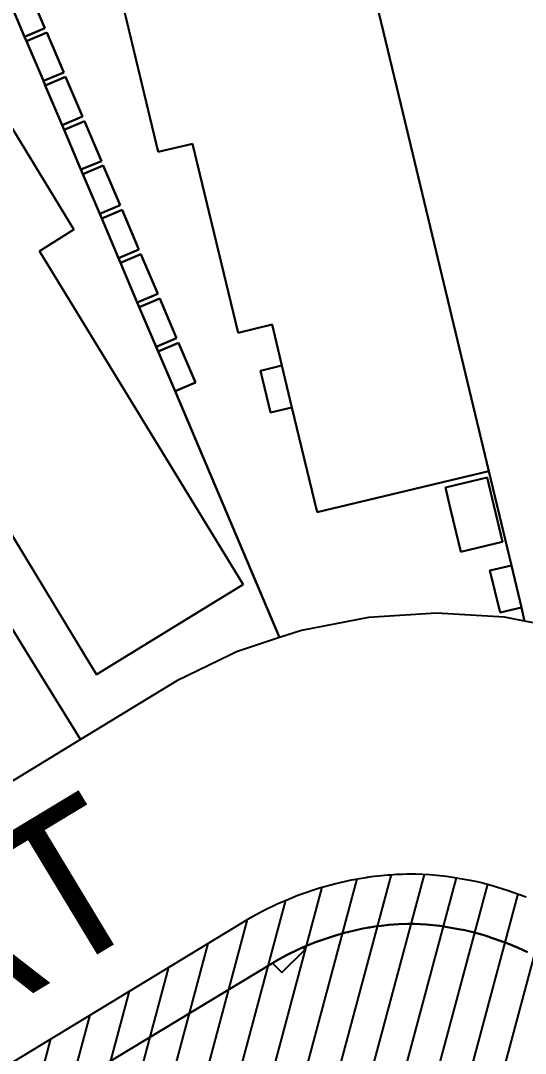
# Model space of a CAD drawing. Header units: millimetres. Extents: x 1888 to 2040, y 1705 to 1894.
# Drawn here: x 1943.4463 to 1943.4967, y 1822.9347 to 1823.0377 of the extents above; entities that cross this region are included whole.
import ezdxf

# ---------------------------------------------------------------- set-up
doc = ezdxf.new("R2010")
doc.units = ezdxf.units.MM
doc.styles.get("Standard").update_dxf_attribs({"font": 'arial.ttf'})

# ---------------------------------------------------------------- blocks, each defined once
blk = doc.blocks.new('PI Son Oms')
for p, q in [((-181.29233, -11.74197), (-181.30254, -11.69935)), ((-181.30254, -11.69935), (-181.29233, -11.74197)), ((-181.29233, -11.74197), (-181.30254, -11.69935)), ((-181.30254, -11.69935), (-181.29233, -11.74197)), ((-181.34289, -11.72559), (-181.32473, -11.75544)), ((-181.32473, -11.75544), (-181.34289, -11.72559)), ((-181.31629, -11.74771), (-181.32082, -11.72879)), ((-181.32082, -11.72879), (-181.31629, -11.74771)), ((-181.3276, -11.73535), (-181.32928, -11.73139)), ((-181.32928, -11.73139), (-181.3276, -11.73535)), ((-181.33131, -11.73225), (-181.32963, -11.73621)), ((-181.32963, -11.73621), (-181.33131, -11.73225)), ((-181.33131, -11.73225), (-181.32963, -11.73621)), ((-181.32963, -11.73621), (-181.33131, -11.73225)), ((-181.36811, -11.73485), (-181.32927, -11.79789)), ((-181.32927, -11.79789), (-181.36811, -11.73485)), ((-181.36811, -11.73485), (-181.32927, -11.79789)), ((-181.32927, -11.79789), (-181.36811, -11.73485)), ((-181.32963, -11.73621), (-181.3276, -11.73535)), ((-181.3276, -11.73535), (-181.32963, -11.73621)), ((-181.3274, -11.73581), (-181.32943, -11.73667)), ((-181.32943, -11.73667), (-181.3274, -11.73581)), ((-181.32572, -11.73977), (-181.3274, -11.73581)), ((-181.3274, -11.73581), (-181.32572, -11.73977)), ((-181.32366, -11.79789), (-181.361, -11.73634)), ((-181.361, -11.73634), (-181.32366, -11.79789)), ((-181.32963, -11.73621), (-181.32943, -11.73667)), ((-181.32943, -11.73667), (-181.32963, -11.73621)), ((-181.32963, -11.73621), (-181.32943, -11.73667)), ((-181.32943, -11.73667), (-181.32963, -11.73621)), ((-181.32943, -11.73667), (-181.32775, -11.74063)), ((-181.32775, -11.74063), (-181.32943, -11.73667)), ((-181.32943, -11.73667), (-181.32775, -11.74063)), ((-181.32775, -11.74063), (-181.32943, -11.73667)), ((-181.32775, -11.74063), (-181.32572, -11.73977)), ((-181.32572, -11.73977), (-181.32775, -11.74063)), ((-181.32775, -11.74063), (-181.32756, -11.74109)), ((-181.32756, -11.74109), (-181.32775, -11.74063)), ((-181.32775, -11.74063), (-181.32756, -11.74109)), ((-181.32756, -11.74109), (-181.32775, -11.74063)), ((-181.32553, -11.74023), (-181.32756, -11.74109)), ((-181.32756, -11.74109), (-181.32553, -11.74023)), ((-181.32756, -11.74109), (-181.32588, -11.74505)), ((-181.32588, -11.74505), (-181.32756, -11.74109)), ((-181.32756, -11.74109), (-181.32588, -11.74505)), ((-181.32588, -11.74505), (-181.32756, -11.74109)), ((-181.32385, -11.74419), (-181.32553, -11.74023)), ((-181.32553, -11.74023), (-181.32385, -11.74419)), ((-181.29229, -11.74212), (-181.29233, -11.74197)), ((-181.29233, -11.74197), (-181.29229, -11.74212)), ((-181.29229, -11.74212), (-181.29233, -11.74197)), ((-181.29233, -11.74197), (-181.29229, -11.74212)), ((-181.28332, -11.77956), (-181.29229, -11.74212)), ((-181.29229, -11.74212), (-181.28332, -11.77956)), ((-181.28332, -11.77956), (-181.29229, -11.74212)), ((-181.29229, -11.74212), (-181.28332, -11.77956)), ((-181.32588, -11.74505), (-181.32385, -11.74419)), ((-181.32385, -11.74419), (-181.32588, -11.74505)), ((-181.32588, -11.74505), (-181.32568, -11.74551)), ((-181.32568, -11.74551), (-181.32588, -11.74505)), ((-181.32588, -11.74505), (-181.32568, -11.74551)), ((-181.32568, -11.74551), (-181.32588, -11.74505)), ((-181.32365, -11.74465), (-181.32568, -11.74551)), ((-181.32568, -11.74551), (-181.32365, -11.74465)), ((-181.32197, -11.74862), (-181.32365, -11.74465)), ((-181.32365, -11.74465), (-181.32197, -11.74862)), ((-181.32568, -11.74551), (-181.324, -11.74948)), ((-181.324, -11.74948), (-181.32568, -11.74551)), ((-181.32568, -11.74551), (-181.324, -11.74948)), ((-181.324, -11.74948), (-181.32568, -11.74551)), ((-181.31286, -11.74689), (-181.31629, -11.74771)), ((-181.31629, -11.74771), (-181.31286, -11.74689)), ((-181.30833, -11.76577), (-181.31286, -11.74689)), ((-181.31286, -11.74689), (-181.30833, -11.76577)), ((-181.324, -11.74948), (-181.32197, -11.74862)), ((-181.32197, -11.74862), (-181.324, -11.74948)), ((-181.32178, -11.74908), (-181.32381, -11.74994)), ((-181.32381, -11.74994), (-181.32178, -11.74908)), ((-181.3201, -11.75304), (-181.32178, -11.74908)), ((-181.32178, -11.74908), (-181.3201, -11.75304)), ((-181.324, -11.74948), (-181.32381, -11.74994)), ((-181.32381, -11.74994), (-181.324, -11.74948)), ((-181.324, -11.74948), (-181.32381, -11.74994)), ((-181.32381, -11.74994), (-181.324, -11.74948)), ((-181.32381, -11.74994), (-181.32213, -11.7539)), ((-181.32213, -11.7539), (-181.32381, -11.74994)), ((-181.32381, -11.74994), (-181.32213, -11.7539)), ((-181.32213, -11.7539), (-181.32381, -11.74994)), ((-181.32213, -11.7539), (-181.3201, -11.75304)), ((-181.3201, -11.75304), (-181.32213, -11.7539)), ((-181.3199, -11.7535), (-181.32193, -11.75436)), ((-181.32193, -11.75436), (-181.3199, -11.7535)), ((-181.31822, -11.75746), (-181.3199, -11.7535)), ((-181.3199, -11.7535), (-181.31822, -11.75746)), ((-181.32213, -11.7539), (-181.32193, -11.75436)), ((-181.32193, -11.75436), (-181.32213, -11.7539)), ((-181.32213, -11.7539), (-181.32193, -11.75436)), ((-181.32193, -11.75436), (-181.32213, -11.7539)), ((-181.32193, -11.75436), (-181.32025, -11.75832)), ((-181.32025, -11.75832), (-181.32193, -11.75436)), ((-181.32193, -11.75436), (-181.32025, -11.75832)), ((-181.32025, -11.75832), (-181.32193, -11.75436)), ((-181.32473, -11.75544), (-181.32813, -11.75762)), ((-181.32813, -11.75762), (-181.32473, -11.75544)), ((-181.32813, -11.75762), (-181.30783, -11.79089)), ((-181.30783, -11.79089), (-181.32813, -11.75762)), ((-181.32025, -11.75832), (-181.31822, -11.75746)), ((-181.31822, -11.75746), (-181.32025, -11.75832)), ((-181.32025, -11.75832), (-181.32006, -11.75878)), ((-181.32006, -11.75878), (-181.32025, -11.75832)), ((-181.32025, -11.75832), (-181.32006, -11.75878)), ((-181.32006, -11.75878), (-181.32025, -11.75832)), ((-181.31803, -11.75792), (-181.32006, -11.75878)), ((-181.32006, -11.75878), (-181.31803, -11.75792)), ((-181.31635, -11.76188), (-181.31803, -11.75792)), ((-181.31803, -11.75792), (-181.31635, -11.76188)), ((-181.32006, -11.75878), (-181.31838, -11.76274)), ((-181.31838, -11.76274), (-181.32006, -11.75878)), ((-181.32006, -11.75878), (-181.31838, -11.76274)), ((-181.31838, -11.76274), (-181.32006, -11.75878)), ((-181.31838, -11.76274), (-181.31635, -11.76188)), ((-181.31635, -11.76188), (-181.31838, -11.76274)), ((-181.31838, -11.76274), (-181.31818, -11.76321)), ((-181.31818, -11.76321), (-181.31838, -11.76274)), ((-181.31838, -11.76274), (-181.31818, -11.76321)), ((-181.31818, -11.76321), (-181.31838, -11.76274)), ((-181.31615, -11.76235), (-181.31818, -11.76321)), ((-181.31818, -11.76321), (-181.31615, -11.76235)), ((-181.31447, -11.7663), (-181.31615, -11.76235)), ((-181.31615, -11.76235), (-181.31447, -11.7663)), ((-181.31818, -11.76321), (-181.3165, -11.76716)), ((-181.3165, -11.76716), (-181.31818, -11.76321)), ((-181.31818, -11.76321), (-181.3165, -11.76716)), ((-181.3165, -11.76716), (-181.31818, -11.76321)), ((-181.30493, -11.76494), (-181.30833, -11.76577)), ((-181.30833, -11.76577), (-181.30493, -11.76494)), ((-181.30395, -11.76903), (-181.30493, -11.76494)), ((-181.30493, -11.76494), (-181.30395, -11.76903)), ((-181.3165, -11.76716), (-181.31447, -11.7663)), ((-181.31447, -11.7663), (-181.3165, -11.76716)), ((-181.31427, -11.76676), (-181.3163, -11.76763)), ((-181.3163, -11.76763), (-181.31427, -11.76676)), ((-181.31259, -11.77072), (-181.31427, -11.76676)), ((-181.31427, -11.76676), (-181.31259, -11.77072)), ((-181.3165, -11.76716), (-181.3163, -11.76763)), ((-181.3163, -11.76763), (-181.3165, -11.76716)), ((-181.3165, -11.76716), (-181.3163, -11.76763)), ((-181.3163, -11.76763), (-181.3165, -11.76716)), ((-181.3163, -11.76763), (-181.31462, -11.77158)), ((-181.31462, -11.77158), (-181.3163, -11.76763)), ((-181.3163, -11.76763), (-181.31462, -11.77158)), ((-181.31462, -11.77158), (-181.3163, -11.76763)), ((-181.30395, -11.76903), (-181.30609, -11.76955)), ((-181.30609, -11.76955), (-181.30395, -11.76903)), ((-181.30609, -11.76955), (-181.30508, -11.77373)), ((-181.30508, -11.77373), (-181.30609, -11.76955)), ((-181.30295, -11.77321), (-181.30395, -11.76903)), ((-181.30395, -11.76903), (-181.30295, -11.77321)), ((-181.31462, -11.77158), (-181.31259, -11.77072)), ((-181.31259, -11.77072), (-181.31462, -11.77158)), ((-181.31462, -11.77158), (-181.30419, -11.79618)), ((-181.30419, -11.79618), (-181.31462, -11.77158)), ((-181.31462, -11.77158), (-181.30419, -11.79618)), ((-181.30419, -11.79618), (-181.31462, -11.77158)), ((-181.30508, -11.77373), (-181.30295, -11.77321)), ((-181.30295, -11.77321), (-181.30508, -11.77373)), ((-181.30044, -11.78367), (-181.30295, -11.77321)), ((-181.30295, -11.77321), (-181.30044, -11.78367)), ((-181.28332, -11.77956), (-181.30044, -11.78367)), ((-181.30044, -11.78367), (-181.28332, -11.77956)), ((-181.28347, -11.78021), (-181.28765, -11.78121)), ((-181.28765, -11.78121), (-181.28347, -11.78021)), ((-181.28194, -11.78663), (-181.28347, -11.78021)), ((-181.28347, -11.78021), (-181.28194, -11.78663)), ((-181.28106, -11.78899), (-181.28332, -11.77956)), ((-181.28332, -11.77956), (-181.28106, -11.78899)), ((-181.28106, -11.78899), (-181.28332, -11.77956)), ((-181.28332, -11.77956), (-181.28106, -11.78899)), ((-181.28765, -11.78121), (-181.28714, -11.78335)), ((-181.28714, -11.78335), (-181.28765, -11.78121)), ((-181.28714, -11.78335), (-181.28612, -11.78763)), ((-181.28612, -11.78763), (-181.28714, -11.78335)), ((-181.28612, -11.78763), (-181.28194, -11.78663)), ((-181.28194, -11.78663), (-181.28612, -11.78763)), ((-181.28106, -11.78899), (-181.2832, -11.7895)), ((-181.2832, -11.7895), (-181.28106, -11.78899)), ((-181.2832, -11.7895), (-181.2822, -11.79368)), ((-181.2822, -11.79368), (-181.2832, -11.7895)), ((-181.28006, -11.79317), (-181.28106, -11.78899)), ((-181.28106, -11.78899), (-181.28006, -11.79317)), ((-181.28006, -11.79317), (-181.28106, -11.78899)), ((-181.28106, -11.78899), (-181.28006, -11.79317)), ((-181.30783, -11.79089), (-181.31925, -11.79789)), ((-181.31925, -11.79789), (-181.30783, -11.79089)), ((-181.2822, -11.79368), (-181.28006, -11.79317)), ((-181.28006, -11.79317), (-181.2822, -11.79368)), ((-181.27974, -11.79453), (-181.28006, -11.79317)), ((-181.28006, -11.79317), (-181.27974, -11.79453)), ((-181.27974, -11.79453), (-181.28006, -11.79317)), ((-181.28006, -11.79317), (-181.27974, -11.79453)), ((-181.29533, -11.79418), (-181.30201, -11.79547)), ((-181.29533, -11.79418), (-181.30201, -11.79547)), ((-181.28854, -11.79374), (-181.29533, -11.79418)), ((-181.28854, -11.79374), (-181.29533, -11.79418)), ((-181.28174, -11.79415), (-181.28854, -11.79374)), ((-181.28174, -11.79415), (-181.28854, -11.79374)), ((-181.27974, -11.79453), (-181.28174, -11.79415)), ((-181.27974, -11.79453), (-181.28174, -11.79415)), ((-181.27505, -11.79541), (-181.27974, -11.79453)), ((-181.27505, -11.79541), (-181.27974, -11.79453)), ((-181.30201, -11.79547), (-181.30419, -11.79618)), ((-181.30201, -11.79547), (-181.30419, -11.79618)), ((-181.30419, -11.79618), (-181.30849, -11.79759)), ((-181.30419, -11.79618), (-181.30849, -11.79759)), ((-181.30849, -11.79759), (-181.3091, -11.79789)), ((-181.30849, -11.79759), (-181.3091, -11.79789)), ((-181.32927, -11.79789), (-181.32406, -11.80635)), ((-181.32406, -11.80635), (-181.32927, -11.79789)), ((-181.32927, -11.79789), (-181.32406, -11.80635)), ((-181.32406, -11.80635), (-181.32927, -11.79789)), ((-181.32246, -11.79986), (-181.32366, -11.79789)), ((-181.32366, -11.79789), (-181.32246, -11.79986)), ((-181.31925, -11.79789), (-181.32246, -11.79986)), ((-181.32246, -11.79986), (-181.31925, -11.79789)), ((-181.3091, -11.79789), (-181.31445, -11.8005)), ((-181.3091, -11.79789), (-181.31445, -11.8005)), ((-181.31445, -11.8005), (-181.32406, -11.80635)), ((-181.31445, -11.8005), (-181.32406, -11.80635)), ((-181.32406, -11.80635), (-181.34899, -11.82151)), ((-181.32406, -11.80635), (-181.34899, -11.82151)), ((-181.29858, -11.82072), (-181.29703, -11.82037)), ((-181.29858, -11.82072), (-181.29703, -11.82037)), ((-181.29703, -11.82037), (-181.29677, -11.82032)), ((-181.29703, -11.82037), (-181.29677, -11.82032)), ((-181.29677, -11.82032), (-181.29641, -11.82026)), ((-181.29677, -11.82032), (-181.29641, -11.82026)), ((-181.29641, -11.82026), (-181.29623, -11.82022)), ((-181.29641, -11.82026), (-181.29623, -11.82022)), ((-181.29623, -11.82022), (-181.29556, -11.82011)), ((-181.29623, -11.82022), (-181.29556, -11.82011)), ((-181.29556, -11.82011), (-181.29544, -11.8201)), ((-181.29556, -11.82011), (-181.29544, -11.8201)), ((-181.29544, -11.8201), (-181.2952, -11.82006)), ((-181.29544, -11.8201), (-181.2952, -11.82006)), ((-181.2952, -11.82006), (-181.29502, -11.82004)), ((-181.2952, -11.82006), (-181.29502, -11.82004)), ((-181.29502, -11.82004), (-181.29475, -11.82)), ((-181.29502, -11.82004), (-181.29475, -11.82)), ((-181.29475, -11.82), (-181.29435, -11.81995)), ((-181.29475, -11.82), (-181.29435, -11.81995)), ((-181.29435, -11.81995), (-181.29338, -11.81986)), ((-181.29435, -11.81995), (-181.29338, -11.81986)), ((-181.29338, -11.81986), (-181.2932, -11.81985)), ((-181.29338, -11.81986), (-181.2932, -11.81985)), ((-181.2932, -11.81985), (-181.29252, -11.8198)), ((-181.2932, -11.81985), (-181.29252, -11.8198)), ((-181.29252, -11.8198), (-181.29211, -11.81979)), ((-181.29252, -11.8198), (-181.29211, -11.81979)), ((-181.29211, -11.81979), (-181.29191, -11.81978)), ((-181.29211, -11.81979), (-181.29191, -11.81978)), ((-181.29191, -11.81978), (-181.2915, -11.81977)), ((-181.29191, -11.81978), (-181.2915, -11.81977)), ((-181.2915, -11.81977), (-181.29063, -11.81977)), ((-181.2915, -11.81977), (-181.29063, -11.81977)), ((-181.29063, -11.81977), (-181.2892, -11.81984)), ((-181.29063, -11.81977), (-181.2892, -11.81984)), ((-181.2892, -11.81984), (-181.28753, -11.82)), ((-181.2892, -11.81984), (-181.28753, -11.82)), ((-181.28753, -11.82), (-181.28517, -11.82039)), ((-181.28753, -11.82), (-181.28517, -11.82039)), ((-181.28517, -11.82039), (-181.28486, -11.82046)), ((-181.28517, -11.82039), (-181.28486, -11.82046)), ((-181.28486, -11.82046), (-181.28465, -11.8205)), ((-181.28486, -11.82046), (-181.28465, -11.8205)), ((-181.28465, -11.8205), (-181.28392, -11.82067)), ((-181.28465, -11.8205), (-181.28392, -11.82067)), ((-181.30237, -11.8219), (-181.3002, -11.82117)), ((-181.30237, -11.8219), (-181.3002, -11.82117)), ((-181.3002, -11.82117), (-181.29858, -11.82072)), ((-181.3002, -11.82117), (-181.29858, -11.82072)), ((-181.28392, -11.82067), (-181.28372, -11.82073)), ((-181.28392, -11.82067), (-181.28372, -11.82073)), ((-181.28372, -11.82073), (-181.2833, -11.82083)), ((-181.28372, -11.82073), (-181.2833, -11.82083)), ((-181.2833, -11.82083), (-181.28201, -11.82121)), ((-181.2833, -11.82083), (-181.28201, -11.82121)), ((-181.28201, -11.82121), (-181.28147, -11.82139)), ((-181.28201, -11.82121), (-181.28147, -11.82139)), ((-181.28147, -11.82139), (-181.2796, -11.82206)), ((-181.28147, -11.82139), (-181.2796, -11.82206)), ((-181.30443, -11.82277), (-181.30338, -11.82231)), ((-181.30443, -11.82277), (-181.30338, -11.82231)), ((-181.30338, -11.82231), (-181.30237, -11.8219)), ((-181.30338, -11.82231), (-181.30237, -11.8219)), ((-181.30695, -11.82406), (-181.3058, -11.82343)), ((-181.30695, -11.82406), (-181.3058, -11.82343)), ((-181.3058, -11.82343), (-181.30443, -11.82277)), ((-181.3058, -11.82343), (-181.30443, -11.82277)), ((-181.34575, -11.84759), (-181.30695, -11.82406)), ((-181.34575, -11.84759), (-181.30695, -11.82406)), ((-181.29762, -11.82563), (-181.29872, -11.82594)), ((-181.29872, -11.82594), (-181.29762, -11.82563)), ((-181.29738, -11.82557), (-181.29762, -11.82563)), ((-181.29762, -11.82563), (-181.29738, -11.82557)), ((-181.29729, -11.82555), (-181.29738, -11.82557)), ((-181.29738, -11.82557), (-181.29729, -11.82555)), ((-181.29672, -11.82541), (-181.29729, -11.82555)), ((-181.29729, -11.82555), (-181.29672, -11.82541)), ((-181.29589, -11.82523), (-181.29672, -11.82541)), ((-181.29672, -11.82541), (-181.29589, -11.82523)), ((-181.29546, -11.82516), (-181.29589, -11.82523)), ((-181.29589, -11.82523), (-181.29546, -11.82516)), ((-181.29531, -11.82513), (-181.29546, -11.82516)), ((-181.29546, -11.82516), (-181.29531, -11.82513)), ((-181.29517, -11.82511), (-181.29531, -11.82513)), ((-181.29531, -11.82513), (-181.29517, -11.82511)), ((-181.29493, -11.82506), (-181.29517, -11.82511)), ((-181.29517, -11.82511), (-181.29493, -11.82506)), ((-181.29482, -11.82506), (-181.29493, -11.82506)), ((-181.29493, -11.82506), (-181.29482, -11.82506)), ((-181.29451, -11.825), (-181.29482, -11.82506)), ((-181.29482, -11.82506), (-181.29451, -11.825)), ((-181.29438, -11.82499), (-181.29451, -11.825)), ((-181.29451, -11.825), (-181.29438, -11.82499)), ((-181.29407, -11.82494), (-181.29438, -11.82499)), ((-181.29438, -11.82499), (-181.29407, -11.82494)), ((-181.29329, -11.82486), (-181.29407, -11.82494)), ((-181.29407, -11.82494), (-181.29329, -11.82486)), ((-181.29228, -11.82479), (-181.29329, -11.82486)), ((-181.29329, -11.82486), (-181.29228, -11.82479)), ((-181.29144, -11.82476), (-181.29228, -11.82479)), ((-181.29228, -11.82479), (-181.29144, -11.82476)), ((-181.29073, -11.82476), (-181.29144, -11.82476)), ((-181.29144, -11.82476), (-181.29073, -11.82476)), ((-181.29015, -11.82478), (-181.29073, -11.82476)), ((-181.29073, -11.82476), (-181.29015, -11.82478)), ((-181.28958, -11.82482), (-181.29015, -11.82478)), ((-181.29015, -11.82478), (-181.28958, -11.82482)), ((-181.28819, -11.82495), (-181.28958, -11.82482)), ((-181.28958, -11.82482), (-181.28819, -11.82495)), ((-181.28614, -11.8253), (-181.28819, -11.82495)), ((-181.28819, -11.82495), (-181.28614, -11.8253)), ((-181.28588, -11.82536), (-181.28614, -11.8253)), ((-181.28614, -11.8253), (-181.28588, -11.82536)), ((-181.2857, -11.82539), (-181.28588, -11.82536)), ((-181.28588, -11.82536), (-181.2857, -11.82539)), ((-181.28519, -11.82551), (-181.2857, -11.82539)), ((-181.2857, -11.82539), (-181.28519, -11.82551)), ((-181.28502, -11.82556), (-181.28519, -11.82551)), ((-181.28519, -11.82551), (-181.28502, -11.82556)), ((-181.28452, -11.82568), (-181.28502, -11.82556)), ((-181.28502, -11.82556), (-181.28452, -11.82568)), ((-181.28369, -11.82593), (-181.28452, -11.82568)), ((-181.28452, -11.82568), (-181.28369, -11.82593)), ((-181.30062, -11.82659), (-181.30144, -11.82692)), ((-181.30144, -11.82692), (-181.30062, -11.82659)), ((-181.29872, -11.82594), (-181.30062, -11.82659)), ((-181.30062, -11.82659), (-181.29872, -11.82594)), ((-181.28351, -11.82598), (-181.28369, -11.82593)), ((-181.28369, -11.82593), (-181.28351, -11.82598)), ((-181.28142, -11.82672), (-181.28351, -11.82598)), ((-181.28351, -11.82598), (-181.28142, -11.82672)), ((-181.30167, -11.82736), (-181.30396, -11.8296)), ((-181.30396, -11.8296), (-181.30167, -11.82736)), ((-181.30234, -11.82731), (-181.30351, -11.82788)), ((-181.30351, -11.82788), (-181.30234, -11.82731)), ((-181.3019, -11.82712), (-181.30234, -11.82731)), ((-181.30234, -11.82731), (-181.3019, -11.82712)), ((-181.30144, -11.82692), (-181.3019, -11.82712)), ((-181.3019, -11.82712), (-181.30144, -11.82692)), ((-181.3019, -11.82712), (-181.30167, -11.82736)), ((-181.30167, -11.82736), (-181.3019, -11.82712)), ((-181.28038, -11.82716), (-181.28142, -11.82672)), ((-181.28142, -11.82672), (-181.28038, -11.82716)), ((-181.27945, -11.82759), (-181.28038, -11.82716)), ((-181.28038, -11.82716), (-181.27945, -11.82759)), ((-181.30489, -11.82866), (-181.3245, -11.84051)), ((-181.3245, -11.84051), (-181.30489, -11.82866)), ((-181.30446, -11.8284), (-181.30489, -11.82866)), ((-181.30489, -11.82866), (-181.30446, -11.8284)), ((-181.30396, -11.8296), (-181.30489, -11.82866)), ((-181.30489, -11.82866), (-181.30396, -11.8296)), ((-181.30351, -11.82788), (-181.30446, -11.8284)), ((-181.30446, -11.8284), (-181.30351, -11.82788))]:
    blk.add_line(p, q)

msp = doc.modelspace()

# ---------------------------------------------------------------- hatches: boundary and pattern name
h = msp.add_hatch()
h.set_pattern_fill('ANSI31', color=1, scale=0.001, angle=30, style=0)
h.set_pattern_definition([(75, (2124.7763418, 1834.7723603), (-0.0030668145, 0.00082175047), [])])
h.paths.add_polyline_path([(1943.53345, 1822.88742), (1943.54813, 1822.90181), (1943.50672, 1822.94388), (1943.50582, 1822.9447), (1943.50485, 1822.94554), (1943.5041, 1822.94614), (1943.50346, 1822.94662), (1943.50294, 1822.94699), (1943.50228, 1822.94744), (1943.50128, 1822.94807), (1943.50048, 1822.94853), (1943.49911, 1822.94925), (1943.49799, 1822.94977), (1943.49674, 1822.9503), (1943.49487, 1822.95097), (1943.49433, 1822.95115), (1943.49304, 1822.95153), (1943.49262, 1822.95163), (1943.49242, 1822.95169), (1943.49169, 1822.95186), (1943.49148, 1822.9519), (1943.49117, 1822.95197), (1943.48881, 1822.95236), (1943.48714, 1822.95252), (1943.48571, 1822.95259), (1943.48484, 1822.95259), (1943.48443, 1822.95258), (1943.48423, 1822.95257), (1943.48382, 1822.95256), (1943.48314, 1822.95251), (1943.48296, 1822.9525), (1943.48199, 1822.95241), (1943.48159, 1822.95236), (1943.48132, 1822.95232), (1943.48114, 1822.9523), (1943.4809, 1822.95226), (1943.48078, 1822.95225), (1943.48011, 1822.95214), (1943.47993, 1822.9521), (1943.47957, 1822.95204), (1943.47931, 1822.95199), (1943.47776, 1822.95164), (1943.47614, 1822.95119), (1943.47397, 1822.95046), (1943.47296, 1822.95005), (1943.47191, 1822.94959), (1943.47054, 1822.94893), (1943.46939, 1822.9483), (1943.43059, 1822.92477), (1943.42576, 1822.92193), (1943.45442, 1822.89291), (1943.4581, 1822.89652), (1943.44573, 1822.90907), (1943.44782, 1822.91113), (1943.44245, 1822.91657), (1943.44036, 1822.91451), (1943.43556, 1822.91937), (1943.43786, 1822.92165), (1943.43678, 1822.92275), (1943.43435, 1822.92128), (1943.43117, 1822.92449), (1943.43474, 1822.92665), (1943.43792, 1822.92344), (1943.44284, 1822.92641), (1943.44901, 1822.93014), (1943.45184, 1822.93185), (1943.47145, 1822.9437), (1943.47188, 1822.94396), (1943.47283, 1822.94448), (1943.474, 1822.94505), (1943.47444, 1822.94524), (1943.4749, 1822.94544), (1943.47572, 1822.94577), (1943.47762, 1822.94642), (1943.47872, 1822.94673), (1943.47896, 1822.94679), (1943.47905, 1822.94681), (1943.47962, 1822.94695), (1943.48045, 1822.94713), (1943.48088, 1822.9472), (1943.48103, 1822.94723), (1943.48117, 1822.94725), (1943.48141, 1822.9473), (1943.48152, 1822.9473), (1943.48183, 1822.94736), (1943.48196, 1822.94737), (1943.48227, 1822.94742), (1943.48305, 1822.9475), (1943.48406, 1822.94757), (1943.4849, 1822.9476), (1943.48561, 1822.9476), (1943.48619, 1822.94758), (1943.48676, 1822.94754), (1943.48815, 1822.94741), (1943.4902, 1822.94706), (1943.49046, 1822.947), (1943.49064, 1822.94697), (1943.49115, 1822.94685), (1943.49132, 1822.9468), (1943.49182, 1822.94668), (1943.49265, 1822.94643), (1943.49283, 1822.94638), (1943.49492, 1822.94564), (1943.49596, 1822.9452), (1943.49689, 1822.94477), (1943.49807, 1822.94415), (1943.4987, 1822.94379), (1943.49954, 1822.94326), (1943.50008, 1822.94289), (1943.50102, 1822.9422), (1943.50148, 1822.94183), (1943.50165, 1822.9417), (1943.5025, 1822.94096), (1943.50316, 1822.94036), (1943.50961, 1822.93378), (1943.51185, 1822.9315), (1943.52828, 1822.91483), (1943.53052, 1822.91256), (1943.53912, 1822.90383), (1943.54119, 1822.90173), (1943.53909, 1822.89967), (1943.53009, 1822.89084)])
h.paths.add_polyline_path([(1943.51604, 1822.8812), (1943.50617, 1822.89095), (1943.47958, 1822.91721), (1943.47052, 1822.90832), (1943.46897, 1822.90679), (1943.46041, 1822.89839), (1943.48872, 1822.86971), (1943.49228, 1822.8732), (1943.50079, 1822.8648), (1943.51678, 1822.88047)])
h.paths.add_polyline_path([(1943.50079, 1822.8648), (1943.49228, 1822.8732), (1943.48872, 1822.86971), (1943.46041, 1822.89839), (1943.46021, 1822.89859), (1943.4581, 1822.89652), (1943.45442, 1822.89291), (1943.49079, 1822.85607), (1943.49343, 1822.85339), (1943.5152, 1822.87473), (1943.51787, 1822.87214), (1943.53345, 1822.88742), (1943.53009, 1822.89084), (1943.52024, 1822.88119), (1943.51814, 1822.87913), (1943.51678, 1822.88047)])
h.paths.add_polyline_path([(1943.50617, 1822.89095), (1943.52113, 1822.90563), (1943.52003, 1822.90675), (1943.52649, 1822.91308), (1943.52876, 1822.91083), (1943.52584, 1822.90797), (1943.52644, 1822.90736), (1943.52003, 1822.90106), (1943.53009, 1822.89084), (1943.53909, 1822.89967), (1943.53912, 1822.90383), (1943.53052, 1822.91256), (1943.52995, 1822.912), (1943.52771, 1822.91427), (1943.52828, 1822.91483), (1943.51185, 1822.9315), (1943.51128, 1822.93095), (1943.50904, 1822.93322), (1943.50961, 1822.93378), (1943.50316, 1822.94036), (1943.5025, 1822.94096), (1943.50165, 1822.9417), (1943.50148, 1822.94183), (1943.50102, 1822.9422), (1943.50008, 1822.94289), (1943.49954, 1822.94326), (1943.4987, 1822.94379), (1943.49807, 1822.94415), (1943.49689, 1822.94477), (1943.49596, 1822.9452), (1943.49492, 1822.94564), (1943.49283, 1822.94638), (1943.49265, 1822.94643), (1943.49182, 1822.94668), (1943.49132, 1822.9468), (1943.49115, 1822.94685), (1943.49064, 1822.94697), (1943.49046, 1822.947), (1943.4902, 1822.94706), (1943.48815, 1822.94741), (1943.48676, 1822.94754), (1943.48619, 1822.94758), (1943.48561, 1822.9476), (1943.4849, 1822.9476), (1943.48406, 1822.94757), (1943.48305, 1822.9475), (1943.48227, 1822.94742), (1943.48196, 1822.94737), (1943.48183, 1822.94736), (1943.48152, 1822.9473), (1943.48141, 1822.9473), (1943.48117, 1822.94725), (1943.48103, 1822.94723), (1943.48088, 1822.9472), (1943.48045, 1822.94713), (1943.47962, 1822.94695), (1943.47905, 1822.94681), (1943.47896, 1822.94679), (1943.47872, 1822.94673), (1943.47762, 1822.94642), (1943.47572, 1822.94577), (1943.4749, 1822.94544), (1943.47444, 1822.94524), (1943.47467, 1822.945), (1943.47238, 1822.94276), (1943.47145, 1822.9437), (1943.45184, 1822.93185), (1943.45211, 1822.93157), (1943.44982, 1822.92932), (1943.44901, 1822.93014), (1943.44284, 1822.92641), (1943.44419, 1822.92503), (1943.43928, 1822.92021), (1943.44266, 1822.91678), (1943.44245, 1822.91657), (1943.44782, 1822.91113), (1943.46021, 1822.89859), (1943.46041, 1822.89839), (1943.46897, 1822.90679), (1943.45374, 1822.92222), (1943.4553, 1822.92375), (1943.45164, 1822.92747), (1943.45393, 1822.92972), (1943.45983, 1822.92373), (1943.45754, 1822.92148), (1943.47052, 1822.90832), (1943.47958, 1822.91721)], flags=16)
h.paths.add_polyline_path([(1943.49017, 1822.86265), (1943.49328, 1822.8657), (1943.49634, 1822.86268), (1943.49323, 1822.85963)], flags=16)

# ---------------------------------------------------------------- block references
msp.add_blockref('PI Son Oms', (2124.77634, 1834.77236))

# ---------------------------------------------------------------- texts
at = {"insert": (1943.32895, 1822.88654), "char_height": 0.015, "width": 0.2895993, "attachment_point": 1, "rotation": 31.139}
msp.add_mtext('{CAN CALAFAT}', dxfattribs=at)

doc.saveas('drawing.dxf')
